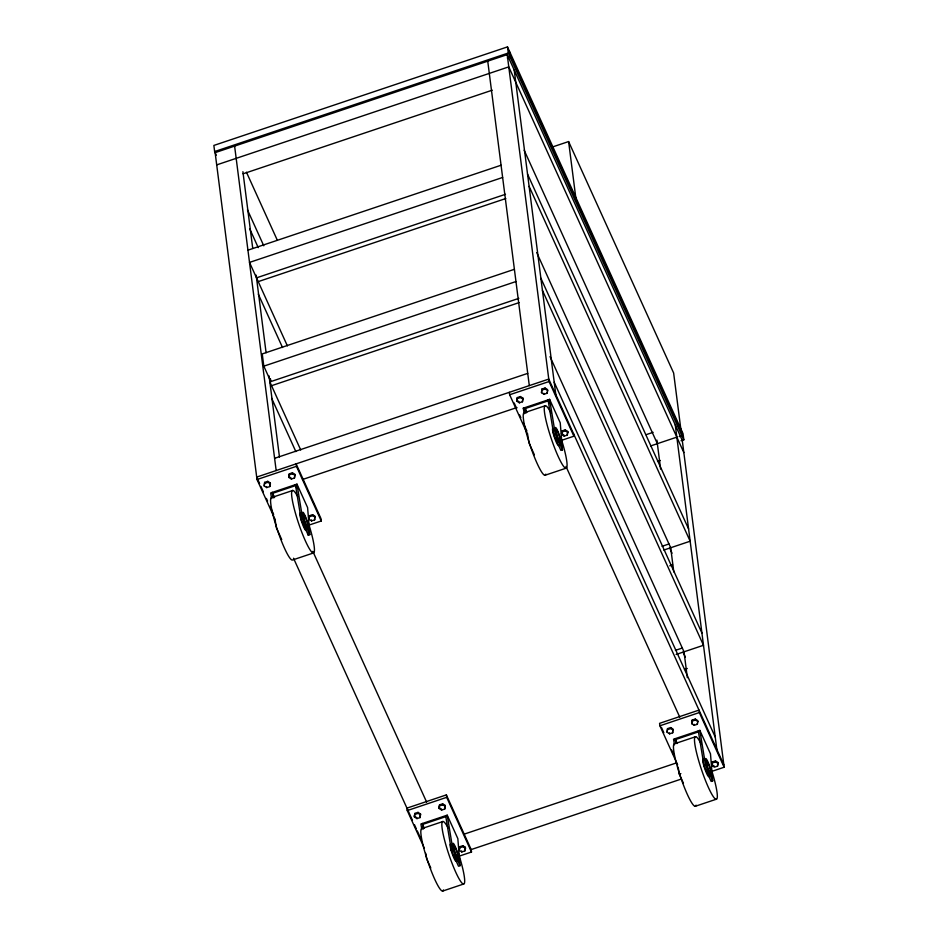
<?xml version="1.0" encoding="UTF-8"?>
<svg xmlns="http://www.w3.org/2000/svg" width="938" height="938" viewBox="0 0 938 938"><rect width="100%" height="100%" fill="white"/><g stroke="black" fill="none" stroke-linecap="round" stroke-linejoin="round"><path stroke-width="1.41" d="M264.668 482.367L264.211 485.978L266.72 487.584L269.816 486.541L270.39 483.902L270.273 482.929L267.764 481.335L264.668 482.367L264.211 485.978M270.273 482.929L269.816 486.541M288.74 476.481L289.326 473.831L292.422 472.799L294.919 474.405L294.462 478.017L291.378 479.048L288.869 477.442L288.74 476.481L290.417 477.548M288.869 477.442L289.326 473.831M294.919 474.405L294.462 478.017M309.517 515.701L309.048 519.312L311.557 520.918L314.652 519.887L315.238 517.237L315.109 516.263L312.6 514.669L309.517 515.701L309.048 519.312M414.326 816.037L414.913 813.398L418.008 812.367L420.505 813.961L420.048 817.573L416.964 818.616L414.455 817.01L414.326 816.037L416.003 817.104M414.455 817.01L414.913 813.398M420.505 813.961L420.048 817.573M516.732 400.221L517.307 397.583L520.402 396.551L522.912 398.146L522.454 401.757L519.359 402.801L516.85 401.194L516.732 400.221L518.397 401.288M516.85 401.194L517.307 397.583M522.912 398.146L522.454 401.757M438.984 807.501L439.57 804.863L442.654 803.831L445.163 805.425L444.706 809.037L441.61 810.08L439.113 808.474L438.984 807.501L440.661 808.568M439.113 808.474L439.57 804.863M445.163 805.425L444.706 809.037M541.965 389.047L541.507 392.659L544.017 394.265L547.112 393.233L547.686 390.595L547.569 389.622L545.06 388.015L541.965 389.047L541.507 392.659M459.749 846.733L459.292 850.344L461.801 851.95L464.896 850.907L465.483 848.269L465.354 847.295L462.844 845.701L459.749 846.733L459.292 850.344M465.354 847.295L464.896 850.907M561.569 433.555L562.155 430.917L565.239 429.885L567.748 431.48L567.291 435.091L564.207 436.135L561.698 434.529L561.569 433.555L564.078 435.162L564.207 436.135M561.698 434.529L562.155 430.917M567.748 431.48L567.291 435.091M667.551 728.615L667.094 732.226L669.603 733.833L672.698 732.789L673.273 730.151L673.156 729.178L670.647 727.571L667.551 728.615L667.094 732.226M692.209 720.079L691.752 723.69L694.261 725.297L697.344 724.253L697.931 721.615L697.802 720.642L695.293 719.047L692.209 720.079L691.752 723.69M711.813 764.587L712.399 761.949L715.483 760.917L717.992 762.512L717.535 766.123L714.439 767.167L711.93 765.56L711.813 764.587L714.322 766.194M711.93 765.56L712.399 761.949M717.992 762.512L717.535 766.123M681.047 440.731L683.825 439.805L683.04 433.684L507.493 46.9L213.864 145.437L214.638 151.557L216.303 155.216M214.638 151.557L508.279 53.02L507.493 46.9M711.907 771.341L724.136 767.237L682.266 440.332L507.212 54.627L215.13 152.636L257.012 479.541L275.326 519.898M507.376 58.062L510.143 57.136L509.357 51.015M216.701 164.889L508.771 66.868L683.837 452.573M243.083 173.811L492.251 90.189M551.99 147.137L568.604 141.568L673.636 372.996L681.117 431.363M247.937 250.176L501.068 165.229M502.639 177.47L249.508 262.417L287.391 345.888M256.508 277.847L505.488 194.295M258.22 281.623L505.817 198.528M514.399 269.3L262.241 353.919L263.812 366.16L270.812 381.59L270.461 378.87M263.812 366.16L515.97 281.541M518.82 298.366L269.839 381.918L300.723 449.959M271.551 385.694L519.148 302.599M274.6 458.319L527.731 373.371M257.012 479.541L296.443 466.315L296.127 463.864L320.948 518.538L321.253 520.989L307.664 525.55M526.781 432.512L509.651 394.757L549.082 381.531L507.212 54.627M289.443 474.804L292.539 473.772L295.048 475.378M542.094 390.02L545.177 388.989L547.686 390.595M264.797 483.34L267.881 482.308L270.39 483.902M517.436 398.556L520.531 397.524L523.041 399.119M302.54 479.494L516.932 407.538M296.725 488.229L295.411 484.653L301.157 519.558L308.25 535.176L309.798 534.66L307.594 507.575L296.959 484.137L270.672 492.954L271.586 498.547M524.236 413.764L523.31 408.171L549.598 399.354L560.232 422.792L562.437 449.877L560.889 450.392L553.795 434.775L548.062 399.869L549.363 403.446M274.119 497.316L272.348 493.411L295.54 485.626M526.757 412.532L524.987 408.628L548.179 400.843M292.691 490.492L271.68 497.539A32.947 4.702 71.4 0 0 277.167 529.196A32.947 4.702 71.4 0 0 292.304 560.068L313.327 553.021M545.341 405.708L524.319 412.755A32.947 4.702 71.4 0 0 531.189 448.493A32.947 4.702 71.4 0 0 545.846 474.124M301.157 519.558L302.704 519.031L296.959 484.137M309.634 516.674L312.729 515.642L315.238 517.237M553.795 434.775L555.343 434.247L549.598 399.354M562.272 431.89L565.368 430.859L567.877 432.453M561.663 440.309L573.904 436.205L573.587 433.755M646.106 434.681L653.118 432.336M544.955 475.285L565.966 468.238M650.526 445.972L676.826 437.143M679.182 436.627L681.949 435.689L681.164 429.569M657.526 461.402L660.305 460.476M662.064 546.291L668.982 543.97M663.776 550.067L690.157 541.214L529.114 186.369M669.791 565.825L672.558 564.899M675.395 650.362L682.313 648.041M676.122 654.466L703.488 645.285L542.445 290.44M684.505 669.439L687.284 668.501M459.257 856.124L471.497 852.021L471.181 849.57L446.371 794.896L406.94 808.122L407.256 810.573L424.386 848.327M407.256 810.573L446.687 797.335L446.371 794.896M659.895 725.789L699.326 712.552L699.009 710.101L659.578 723.339L659.895 725.789L677.623 764.845M439.688 805.836L442.783 804.804L445.292 806.399M692.326 721.052L695.421 720.021L697.931 721.615M415.042 814.372L418.125 813.328L420.634 814.934M667.68 729.588L670.764 728.545L673.273 730.151M424.351 828.348L422.581 824.443L445.785 816.658L445.656 815.685L451.401 850.578L458.494 866.208L460.03 865.692L457.838 838.595L447.203 815.169L420.916 823.986L421.83 829.567M677.002 743.564L675.231 739.66L698.423 731.875L698.294 730.901L704.039 765.795L711.133 781.424L712.681 780.908L710.476 753.812L699.842 730.385L673.554 739.203L674.469 744.784M442.935 821.512L421.912 828.571A32.947 4.702 71.4 0 0 428.795 864.308A32.947 4.702 71.4 0 0 443.451 889.928M695.574 736.729L674.563 743.787A32.947 4.702 71.4 0 0 681.434 779.525A32.947 4.702 71.4 0 0 696.09 805.144M463.583 834.339L676.603 762.852M451.401 850.578L452.948 850.063L447.203 815.169M459.878 847.706L462.973 846.662L465.483 848.269M683.439 783.218L679.3 774.108L680.847 773.58M704.039 765.795L705.587 765.279L699.842 730.385M712.517 762.922L715.612 761.879L718.121 763.485M470.513 849.793L680.918 779.185M442.548 891.1L463.571 884.042M695.187 806.317L716.21 799.258M509.744 54.076L681.563 432.629M508.279 53.02L683.825 439.805M524.154 150.197L657.362 443.674M527.543 174.128L688.598 528.973M536.712 252.568L670.693 547.745M669.72 548.073L672.054 553.221M540.874 278.187L701.929 633.044M550.043 356.628L684.025 651.816M683.052 652.145L685.385 657.292M554.206 382.258L715.26 737.116M723.831 764.787L548.765 379.081L256.695 477.09L259.615 483.527M549.082 381.531L573.904 436.205M699.326 712.552L724.136 767.237M555.343 434.247L562.437 449.877M705.587 765.279L712.681 780.908M565.966 466.409L679.792 717.207M524.987 408.628L524.858 407.655L526.628 411.559M675.231 739.66L675.102 738.687L676.873 742.591M523.31 408.171L525.092 412.087M514.176 402.977L516.604 408.311M519.629 414.983L520.836 417.644M523.263 422.979L526.886 430.988M661.396 727.337L663.811 732.672M671.69 750.013L674.105 755.348M534.379 454.789L529.055 443.076L527.449 433.297M246.448 172.205L277.331 240.245M247.444 209.807L263.777 245.791M249.789 228.989L258.255 247.644M258.302 294.157L282.514 347.517M271.633 398.228L295.845 451.588M296.443 466.315L321.253 520.989M446.687 797.335L471.497 852.021M302.704 519.031L309.798 534.66M452.948 850.063L460.03 865.692M312.835 551.356L426.661 802.154M272.348 493.411L272.219 492.438L274.576 497.644M260.928 486.4L263.355 491.758M266.38 498.43L267.588 501.103M269.98 506.356L273.65 514.434M293.524 558.227L412.439 820.234M414.455 824.69L416.273 828.7M417.269 830.88L420.892 838.865M281.728 539.573L276.417 527.86L275.033 519.488M430.788 868.002L426.661 858.891L425.735 853.299M675.102 738.687L675.794 742.873M678.151 767.12L679.3 774.108M524.858 407.655L525.784 413.236M423.378 829.051L422.463 823.47L422.581 824.443M272.219 492.438L273.134 498.019M675.266 424.902L716.82 749.356M715.483 760.917L715.612 761.879M697.227 723.292L697.344 724.253M695.293 719.047L695.421 720.021M694.132 724.324L694.261 725.297M656.905 440.121L660.61 469.094M670.635 547.311L673.789 571.934M683.99 651.605L687.331 677.67M672.569 731.816L672.698 732.789M670.647 727.571L670.764 728.545M669.474 732.859L669.603 733.833M568.604 141.568L576.084 199.935M565.239 429.885L565.368 430.859M514.212 70.057L555.777 394.511M546.983 392.26L547.112 393.233M545.06 388.015L545.177 388.989M543.888 393.292L544.017 394.265M487.737 61.158L529.302 385.612M520.402 396.551L520.531 397.524M519.242 401.827L519.359 402.801M509.334 392.307L509.651 394.757M462.844 845.701L462.973 846.662M461.684 850.977L461.801 851.95M442.654 803.831L442.783 804.804M441.493 809.107L441.61 810.08M418.008 812.367L418.125 813.328M416.835 817.643L416.964 818.616M314.523 518.913L314.652 519.887M312.6 514.669L312.729 515.642M311.439 519.945L311.557 520.918M292.422 472.799L292.539 473.772M291.249 478.075L291.378 479.048M242.907 171.677L252.744 248.441M256.156 275.127L266.099 352.735M269.065 375.904L279.465 457.017M234.606 146.105L276.171 470.559M267.764 481.335L267.881 482.308M266.591 486.611L266.72 487.584M308.016 532.327L308.25 535.176M306.538 529.736A9.087 1.301 71.4 0 1 305.929 528.903M305.202 527.555A9.087 1.301 71.4 0 1 302.798 521.481M301.555 517.155A9.087 1.301 71.4 0 1 301.18 515.349M308.285 522.712A32.947 4.702 71.4 0 1 311.838 552.165A32.947 4.702 71.4 0 1 294.169 508.49A32.947 4.702 71.4 0 1 297.768 496.706M306.14 529.173A9.087 1.301 71.4 0 1 302.059 522.982A9.087 1.301 71.4 0 1 300.606 513.391M457.216 861.025A9.087 1.301 71.4 0 1 456.783 860.767M456.173 859.923A9.087 1.301 71.4 0 1 453.828 854.741M451.424 846.381A9.087 1.301 71.4 0 1 451.248 844.986M458.084 852.384A32.947 4.702 71.4 0 1 462.282 883.385A32.947 4.702 71.4 0 1 444.518 839.92A32.947 4.702 71.4 0 1 448.012 827.738M456.384 860.193A9.087 1.301 71.4 0 1 452.304 854.014A9.087 1.301 71.4 0 1 450.85 844.423M559.623 445.222A9.087 1.301 71.4 0 1 559.177 444.952M557.043 441.001A9.087 1.301 71.4 0 1 556.222 438.925M553.819 430.565A9.087 1.301 71.4 0 1 553.643 429.182M560.478 436.569A32.947 4.702 71.4 0 1 564.524 467.429A32.947 4.702 71.4 0 1 546.608 422.874A32.947 4.702 71.4 0 1 551.087 413.212M558.743 445.269A9.087 1.301 71.4 0 1 554.698 438.198A9.087 1.301 71.4 0 1 552.81 428.338M709.421 775.984A9.087 1.301 71.4 0 1 708.084 773.791M707.287 772.033A9.087 1.301 71.4 0 1 706.466 769.957M703.887 760.202A9.087 1.301 71.4 0 1 703.922 759.323M711.602 770.321A32.947 4.702 71.4 0 1 714.334 798.004A32.947 4.702 71.4 0 1 696.653 753.097A32.947 4.702 71.4 0 1 701.331 744.233M708.987 776.301A9.087 1.301 71.4 0 1 704.942 769.23A9.087 1.301 71.4 0 1 703.043 759.37M303.103 516.639A9.087 1.301 71.4 0 0 308.52 529.478A9.087 1.301 71.4 0 0 305.413 516.451A9.087 1.301 71.4 0 0 303.103 516.639M303.818 517.811A6.566 0.938 71.4 0 0 307.734 527.086A6.566 0.938 71.4 0 0 305.483 517.67A6.566 0.938 71.4 0 0 303.818 517.811M453.347 847.671A9.087 1.301 71.4 0 0 458.764 860.509A9.087 1.301 71.4 0 0 455.657 847.483A9.087 1.301 71.4 0 0 453.347 847.671M454.062 848.843A6.566 0.938 71.4 0 0 457.979 858.118A6.566 0.938 71.4 0 0 455.727 848.702A6.566 0.938 71.4 0 0 454.062 848.843M555.742 431.855A9.087 1.301 71.4 0 0 561.17 444.694A9.087 1.301 71.4 0 0 558.051 431.668A9.087 1.301 71.4 0 0 555.742 431.855M556.457 433.028A6.566 0.938 71.4 0 0 560.373 442.302A6.566 0.938 71.4 0 0 558.122 432.887A6.566 0.938 71.4 0 0 556.457 433.028M705.986 762.887A9.087 1.301 71.4 0 0 711.403 775.726A9.087 1.301 71.4 0 0 708.296 762.7A9.087 1.301 71.4 0 0 705.986 762.887M706.701 764.06A6.566 0.938 71.4 0 0 710.617 773.334A6.566 0.938 71.4 0 0 708.366 763.919A6.566 0.938 71.4 0 0 706.701 764.06"/></g></svg>
